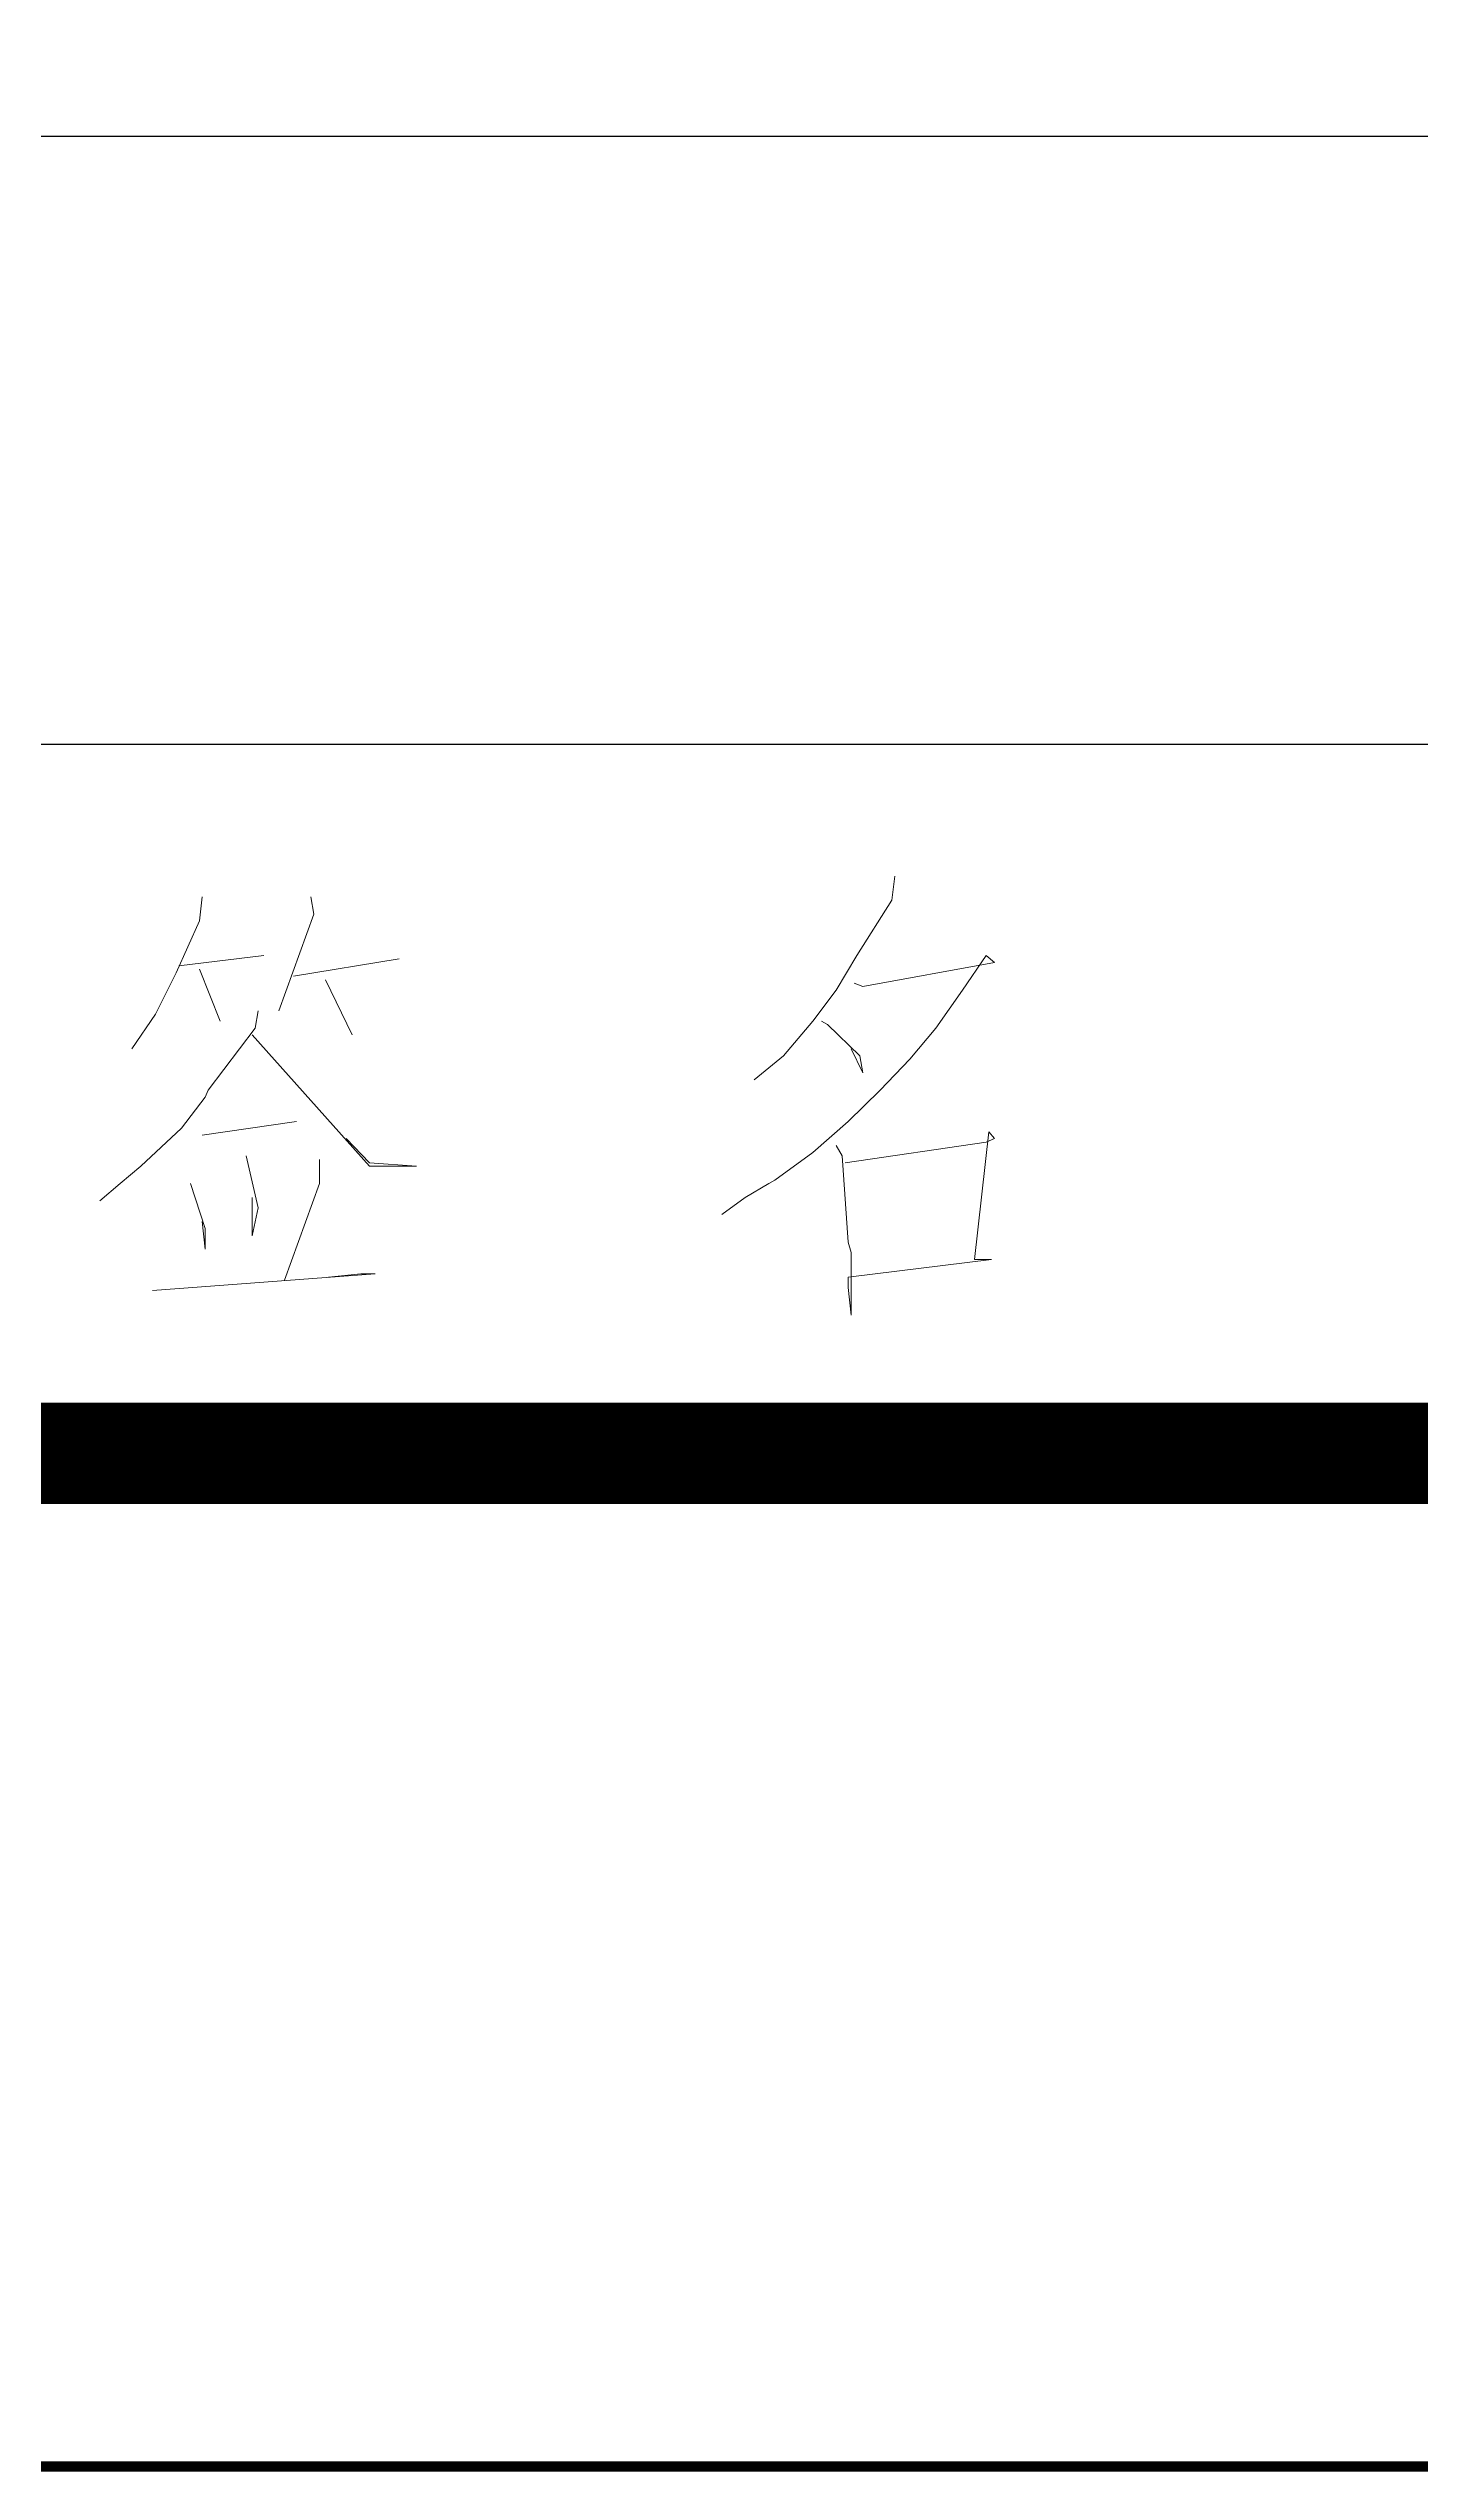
# Model space of a CAD drawing. Extents: x 93518 to 937116, y -359949 to 58022.
# Drawn here: x 768020 to 769375, y -42121 to -39730 of the extents above; entities that cross this region are included whole.
import ezdxf
from ezdxf.enums import TextEntityAlignment as Align

# ---------------------------------------------------------------- set-up
doc = ezdxf.new("R2010")
doc.units = 0
doc.header["$LTSCALE"] = 1000
doc.header["$MEASUREMENT"] = 0
doc.layers.get('0').update_dxf_attribs({"color": 8, "linetype": 'CONTINUOUS'})
doc.layers.add('HQ1', color=8, linetype='CONTINUOUS')
doc.styles.get("Standard").update_dxf_attribs({"font": 'GBENOR', "bigfont": 'GBCBIG'})
doc.styles.add('TK', font='geditxt.shx', dxfattribs={"width": 0.75, "bigfont": 'dxt.shx'})

# ---------------------------------------------------------------- blocks, each defined once
blk = doc.blocks.new('GEDI_WK_A11')
at = {"color": 3}
for points, const_width in [([(0, 0), (1050, 0), (1050, 594), (0, 594)], 0.1), ([(25, 10), (1040, 10), (1040, 584), (25, 584)], 1)]:
    blk.add_lwpolyline(points, close=True, dxfattribs=dict(at, const_width=const_width))
blk = doc.blocks.new('GEDI_HQ1_2012')
at = {"layer": 'HQ1', "color": 2}
for p, q in [((-65, 13), (0, 13)), ((-65, 7), (0, 7)), ((-65, 0), (0, 0))]:
    blk.add_line(p, q, dxfattribs=at)
at = {"layer": 'HQ1', "color": 7, "lineweight": 0}
for points in [[(-21.662, 5.697), (-21.691, 5.46), (-22.037, 4.913), (-22.241, 4.571), (-22.474, 4.265), (-22.762, 3.922), (-23.053, 3.686)], [(-28.5, 5.493), (-28.529, 5.256), (-28.759, 4.742), (-28.963, 4.334), (-29.196, 3.992)], [(-27.429, 5.493), (-27.4, 5.321), (-27.746, 4.367)], [(-28.73, 4.811), (-27.892, 4.913)], [(-27.6, 4.709), (-26.558, 4.881)], [(-22.066, 4.64), (-21.979, 4.607), (-20.678, 4.844), (-20.762, 4.913), (-20.995, 4.571), (-21.257, 4.196), (-21.516, 3.89), (-21.807, 3.584), (-22.124, 3.274), (-22.474, 2.968), (-22.849, 2.695), (-22.907, 2.662), (-23.141, 2.524), (-23.37, 2.356)], [(-28.529, 4.779), (-28.325, 4.265)], [(-27.283, 4.673), (-27.021, 4.13)], [(-27.95, 4.367), (-27.979, 4.196), (-28.442, 3.584), (-28.471, 3.514), (-28.704, 3.208), (-29.108, 2.833), (-29.312, 2.662), (-29.513, 2.491)], [(-28.008, 4.13), (-26.85, 2.833), (-26.384, 2.833), (-26.85, 2.866), (-27.079, 3.106)], [(-22.387, 4.265), (-22.328, 4.232), (-22.008, 3.922), (-21.979, 3.755), (-22.095, 3.992)], [(-27.571, 3.274), (-28.5, 3.139)], [(-22.241, 3.037), (-22.183, 2.935), (-22.124, 2.083), (-22.095, 1.981), (-22.095, 1.365), (-22.124, 1.638), (-22.124, 1.74), (-20.707, 1.912), (-20.736, 1.912), (-20.878, 1.912), (-20.736, 3.172), (-20.678, 3.106), (-20.762, 3.07), (-22.153, 2.866)], [(-28.067, 2.935), (-27.95, 2.422), (-28.008, 2.148), (-28.008, 2.524)], [(-27.342, 2.899), (-27.342, 2.662), (-27.688, 1.708)], [(-28.617, 2.662), (-28.471, 2.218), (-28.471, 2.014), (-28.5, 2.287)], [(-28.992, 1.606), (-26.792, 1.773), (-26.934, 1.773), (-27.254, 1.74)]]:
    blk.add_lwpolyline(points, dxfattribs=at)
blk.add_text('223344', height=0.0001).set_placement((-22.095, 1.744))
blk = doc.blocks.new('A$C7DF8697A')
for name, p in [('GEDI_WK_A11', (0, 0)), ('GEDI_HQ1_2012', (860, 10))]:
    blk.add_blockref(name, p)
at = {"style": 'TK', "width": 0.85}
for tag, height, p in [('PROJECTNAME', 4.75, (985, 44)), ('PHASE', 4, (1027, 44)), ('DRAWINGNAME', 4.75, (995, 31))]:
    blk.add_attdef(tag, text='', height=height, dxfattribs=at).set_placement(p, align=Align.MIDDLE_CENTER)
for tag, p, height in [('APPROVE', (872, 32.75), 3.5), ('DESIGN', (917, 32.75), 3.5), ('REVIEW1', (872, 25.75), 3.5), ('DRAW', (917, 25.75), 3.5), ('DRAWINGNUMBER', (967, 18.5), 4), ('REVIEW2', (872, 18.75), 3.5), ('PROPORTION', (917, 18.75), 3.5), ('CHECK', (872, 11.75), 3.5), ('DATE', (917, 11.75), 3.5), ('VERSION', (1033, 11.75), 3.5)]:
    blk.add_attdef(tag, p, '', height=height, dxfattribs=at)

msp = doc.modelspace()

# ---------------------------------------------------------------- block references
at = {"xscale": 100, "yscale": 100, "zscale": 100}
msp.add_blockref('A$C7DF8697A', (685022.3, -42116.5), dxfattribs=at)

doc.saveas('drawing.dxf')
